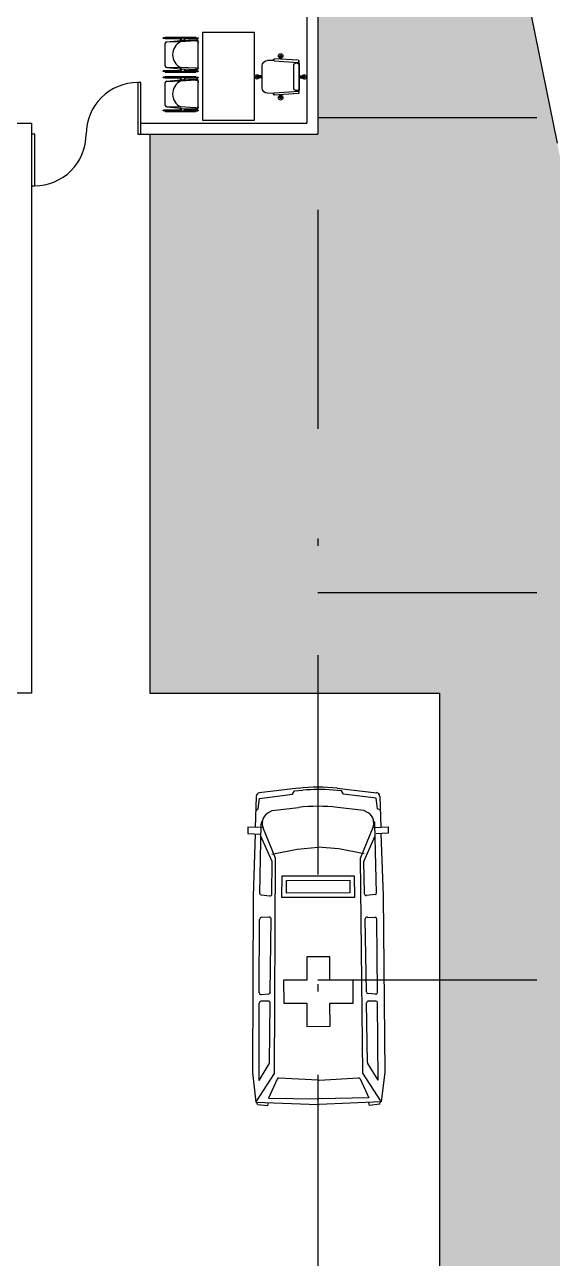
# Model space of a CAD drawing. Header units: millimetres. Extents: x -1615 to -538, y 177 to 397.
# Drawn here: x -750.99 to -743.76, y 257.47 to 274.35 of the extents above; entities that cross this region are included whole.
import ezdxf

# ---------------------------------------------------------------- set-up
doc = ezdxf.new("R2010")
doc.units = ezdxf.units.MM
doc.linetypes.add('DASHDOT', pattern=[1, 0.5, -0.25, 0, -0.25])
for name, color, linetype in [('7', 7, 'Continuous'), ('AUX', 8, 'Continuous'), ('CAJONES', 8, 'Continuous'), ('EJES', 4, 'DASHDOT'), ('MOB', 7, 'Continuous'), ('MUEBLES', 9, 'Continuous'), ('MUROS', 1, 'Continuous'), ('VENTANAS', 4, 'Continuous')]:
    doc.layers.add(name, color=color, linetype=linetype)

# ---------------------------------------------------------------- blocks, each defined once
blk = doc.blocks.new('HJSFLHSDGJHISDKGBGJKFAD')
at = {"layer": 'EJES', "color": 2, "ltscale": 6}
for p, q in [((1154.049, 285.731), (1154.049, 141.621)), ((1154.049, 195.493), (1166.645, 195.493)), ((1154.049, 188.993), (1166.645, 188.993)), ((1154.049, 183.69), (1166.645, 183.69))]:
    blk.add_line(p, q, dxfattribs=at)
blk = doc.blocks.new('SILLA-1')
for p, q in [((-0.269, 0.182), (-0.29, -0.118)), ((-0.1, 0.244), (-0.189, 0.252)), ((-0.108, 0.254), (-0.108, 0.256)), ((-0.093, 0.239), (0.228, 0.195)), ((0.23, 0.225), (-0.091, 0.269)), ((-0.024, 0.26), (-0.021, 0.302)), ((-0.021, 0.302), (0.009, 0.3)), ((-0.017, 0.259), (-0.014, 0.302)), ((-0.002, 0.256), (0.001, 0.301)), ((0.006, 0.255), (0.009, 0.3)), ((0.217, 0.183), (0.188, 0.185)), ((0.215, -0.18), (0.24, 0.174)), ((0.239, 0.204), (0.239, 0.214)), ((-0.346, 0.052), (-0.348, 0.022)), ((-0.28, 0.024), (-0.348, 0.029)), ((-0.28, 0.017), (-0.348, 0.022)), ((-0.279, 0.04), (-0.347, 0.044)), ((-0.278, 0.047), (-0.346, 0.052)), ((0.167, 0.167), (0.144, -0.162)), ((0.213, -0.167), (0.236, 0.162)), ((0.228, 0.005), (0.296, 0)), ((0.229, 0.012), (0.297, 0.007)), ((0.297, 0.007), (0.295, -0.022)), ((0.227, -0.01), (0.295, -0.015)), ((0.227, -0.018), (0.295, -0.022)), ((-0.131, -0.202), (-0.22, -0.198)), ((-0.14, -0.211), (-0.14, -0.214)), ((0.199, -0.228), (-0.125, -0.228)), ((-0.123, -0.199), (0.201, -0.199)), ((-0.058, -0.228), (-0.06, -0.271)), ((-0.06, -0.271), (-0.031, -0.273)), ((-0.05, -0.228), (-0.053, -0.272)), ((-0.035, -0.228), (-0.038, -0.273)), ((-0.027, -0.228), (-0.031, -0.273)), ((0.192, -0.186), (0.163, -0.184)), ((0.21, -0.209), (0.21, -0.219))]:
    blk.add_line(p, q)
for points in [[(-0.376, 0.054), (-0.378, 0.024)], [(-0.278, 0.047), (-0.28, 0.017)], [(0.229, 0.012), (0.227, -0.018)]]:
    blk.add_lwpolyline(points)
for centre, radius, start, end in [((-0.194, 0.177), 0.075, 86.0766, 176.0766), ((-0.092, 0.253), 0.016, 86.0766, 176.0766), ((-0.092, 0.255), 0.016, 176.0766, 266.0766), ((-0.006, 0.301), 0.03, 296.0766, 236.0766), ((-0.006, 0.301), 0.0102, 356.0766, 176.0766), ((0.187, 0.165), 0.02, 86.0766, 176.0766), ((0.216, 0.163), 0.02, 356.0766, 86.0766), ((0.218, 0.174), 0.0215, 359.1541, 79.6333), ((0.229, 0.205), 0.01, 266.0766, 356.0766), ((0.229, 0.215), 0.01, 356.0766, 86.0766), ((-0.347, 0.037), 0.03, 26.0766, 326.0766), ((-0.347, 0.037), 0.0102, 86.0766, 266.0766), ((0.296, -0.007), 0.03, 206.0766, 146.0766), ((0.296, -0.007), 0.0102, 266.0766, 86.0766), ((-0.215, -0.123), 0.075, 176.0766, 266.0766), ((0.164, -0.164), 0.02, 176.0766, 266.0766), ((0.193, -0.166), 0.02, 266.0766, 356.0766), ((-0.124, -0.215), 0.016, 86.0766, 176.0766), ((-0.124, -0.212), 0.016, 176.0766, 266.0766), ((-0.045, -0.272), 0.03, 116.0766, 56.0766), ((-0.045, -0.272), 0.0102, 176.0766, 356.0766), ((0.194, -0.177), 0.0215, 272.5199, 352.9991), ((0.2, -0.218), 0.01, 266.0766, 356.0766), ((0.2, -0.209), 0.01, 356.0766, 86.0766)]:
    blk.add_arc(centre, radius, start, end)
blk = doc.blocks.new('8140127')
at = {"layer": 'MOB'}
for p, q in [((-0.248, 0.462), (-0.248, 0.042)), ((-0.248, 0.462), (-0.238, 0.462)), ((-0.248, 0.462), (-0.238, 0.462)), ((-0.248, 0.462), (-0.238, 0.462)), ((-0.248, 0.462), (-0.238, 0.462)), ((-0.248, 0.462), (-0.238, 0.462)), ((-0.248, 0.042), (-0.248, 0.462)), ((-0.238, 0.479), (-0.238, 0.487)), ((-0.238, 0.479), (-0.238, 0.48)), ((-0.238, 0.462), (-0.238, 0.48)), ((-0.238, 0.262), (-0.238, 0.48)), ((-0.238, 0.462), (-0.238, 0.432)), ((-0.228, 0.483), (-0.228, 0.487)), ((-0.228, 0.48), (-0.228, 0.483)), ((-0.228, 0.48), (-0.228, 0.477)), ((-0.228, 0.262), (-0.228, 0.48)), ((-0.228, 0.48), (-0.228, 0.262)), ((-0.184, 0.443), (-0.203, 0.252)), ((-0.184, 0.443), (-0.184, 0.443)), ((-0.178, 0.456), (-0.183, 0.252)), ((-0.164, 0.462), (0.148, 0.462)), ((0.167, 0.252), (0.161, 0.456)), ((0.168, 0.443), (0.187, 0.252)), ((0.212, 0.479), (0.212, 0.487)), ((0.212, 0.462), (0.212, 0.479)), ((0.212, 0.462), (0.212, 0.262)), ((0.212, 0.279), (0.212, 0.462)), ((0.222, 0.479), (0.222, 0.487)), ((0.222, 0.273), (0.222, 0.487)), ((0.222, 0.479), (0.222, 0.262)), ((0.222, 0.462), (0.232, 0.462)), ((0.232, 0.462), (0.232, 0.042)), ((-0.238, 0.262), (-0.238, 0.185)), ((-0.238, 0.185), (-0.238, 0.024)), ((-0.228, 0.205), (-0.228, 0.205)), ((-0.228, 0.185), (-0.228, 0.023)), ((-0.228, 0.023), (-0.228, 0.185)), ((-0.218, 0.252), (-0.203, 0.252)), ((-0.218, 0.252), (-0.203, 0.252)), ((-0.204, 0.242), (-0.218, 0.242)), ((-0.205, 0.205), (-0.218, 0.205)), ((-0.205, 0.195), (-0.218, 0.195)), ((-0.204, 0.242), (-0.211, 0.034)), ((-0.204, 0.242), (-0.203, 0.252)), ((-0.195, 0.052), (-0.183, 0.252)), ((-0.183, 0.252), (-0.183, 0.252)), ((0.181, 0.045), (0.167, 0.252)), ((0.187, 0.252), (0.195, 0.034)), ((0.202, 0.252), (0.187, 0.252)), ((0.187, 0.252), (0.202, 0.252)), ((0.202, 0.242), (0.187, 0.242)), ((0.188, 0.205), (0.202, 0.205)), ((0.189, 0.195), (0.202, 0.195)), ((0.212, 0.262), (0.212, 0.279)), ((0.212, 0.185), (0.212, 0.024)), ((0.222, 0.252), (0.222, 0.273)), ((0.222, 0.265), (0.222, 0.168)), ((0.222, 0.242), (0.222, 0.265)), ((0.222, 0.252), (0.222, 0.242)), ((0.222, 0.242), (0.222, 0.205)), ((0.222, 0.185), (0.222, 0.024)), ((-0.248, 0.042), (-0.238, 0.042)), ((-0.248, 0.042), (-0.238, 0.042)), ((-0.248, 0.042), (-0.238, 0.042)), ((-0.248, 0.042), (-0.238, 0.042)), ((-0.248, 0.042), (-0.238, 0.042)), ((-0.238, 0.042), (-0.238, 0.072)), ((-0.238, 0.042), (-0.238, 0.023)), ((-0.238, 0.024), (-0.238, 0.017)), ((-0.238, 0.024), (-0.238, 0.023)), ((-0.228, 0.024), (-0.228, 0.017)), ((-0.228, 0.024), (-0.228, 0.023)), ((-0.195, 0.042), (-0.195, 0.052)), ((-0.195, 0.042), (-0.195, 0.032)), ((-0.183, 0.012), (-0.192, 0.012)), ((-0.183, 0.012), (-0.166, 0.012)), ((-0.175, 0.012), (0.161, 0.012)), ((-0.166, 0.012), (-0.166, 0.013)), ((0.167, 0.012), (0.156, 0.012)), ((0.167, 0.012), (0.175, 0.012)), ((0.181, 0.045), (0.181, 0.032)), ((0.212, 0.024), (0.212, 0.017)), ((0.222, 0.042), (0.232, 0.042)), ((0.222, 0.024), (0.222, 0.017))]:
    blk.add_line(p, q, dxfattribs=at)
for centre in [(-0.233, 0.487), (0.217, 0.487), (-0.233, 0.017), (0.217, 0.017)]:
    blk.add_circle(centre, 0.005, dxfattribs=at)
for centre, radius, start, end in [((-0.164, 0.442), 0.02, 90, 177.2737), ((-0.008, 0.168), 0.194, 25.6954, 154.3046), ((0.148, 0.442), 0.02, 2.7263, 90), ((-0.218, 0.262), 0.02, 180, 270), ((-0.218, 0.185), 0.02, 90, 180), ((-0.218, 0.262), 0.01, 180, 270), ((-0.218, 0.262), 0.01, 180, 270), ((-0.218, 0.185), 0.01, 90, 180), ((0.202, 0.262), 0.01, 270, 0), ((0.202, 0.262), 0.02, 270, 360), ((0.202, 0.185), 0.02, 0, 90), ((0.202, 0.185), 0.01, 360, 90), ((-0.192, 0.032), 0.02, 175.2364, 270), ((-0.175, 0.032), 0.02, 180, 270), ((0.161, 0.032), 0.02, 270, 0), ((0.175, 0.032), 0.02, 270, 4.7636)]:
    blk.add_arc(centre, radius, start, end, dxfattribs=at)
blk = doc.blocks.new('COMBI')
for p, q in [((0.161, 0.881), (0.609, 0.895)), ((0.364, 0.892), (0.343, 0.851)), ((0.605, 1.001), (0.695, 1.004)), ((0.612, 0.791), (0.605, 1.001)), ((0.695, 1.004), (0.705, 0.829)), ((0.701, 0.898), (1.599, 0.926)), ((1.599, 0.926), (4.139, 0.946)), ((4.139, 0.946), (4.568, 0.894)), ((4.561, 0.891), (4.155, 0.627)), ((4.568, 0.894), (4.603, -0.004)), ((0.046, 0.27), (0.112, 0.836)), ((0.19, 0.831), (0.131, 0.357)), ((0.343, 0.851), (0.19, 0.831)), ((0.401, 0.714), (0.366, 0.651)), ((0.524, 0.793), (0.508, 0.79)), ((1.556, 0.834), (0.56, 0.811)), ((1.053, 0.603), (0.607, 0.784)), ((1.102, 0.652), (0.736, 0.815)), ((1.581, 0.811), (1.594, 0.685)), ((1.903, 0.696), (1.908, 0.812)), ((2.991, 0.842), (1.933, 0.836)), ((3.017, 0.815), (3.007, 0.707)), ((3.112, 0.712), (3.113, 0.818)), ((4.254, 0.85), (3.139, 0.843)), ((4.254, 0.85), (4.014, 0.702)), ((4.235, 0.588), (4.508, 0.714)), ((4.508, 0.714), (4.522, -0.007)), ((4.601, 0.875), (4.57, 0.88)), ((4.617, 0.724), (4.575, 0.715)), ((4.601, 0.875), (4.617, 0.724)), ((0.366, 0.651), (0.322, 0.272)), ((0.993, 0.657), (0.922, 0.29)), ((4.155, 0.627), (1.053, 0.603)), ((1.569, 0.657), (1.102, 0.652)), ((2.982, 0.684), (1.928, 0.669)), ((4.001, 0.698), (3.138, 0.686)), ((4.252, -0.001), (4.221, 0.564)), ((0.131, 0.357), (0.084, 0.329)), ((0.084, 0.329), (0.073, 0.206)), ((0.922, 0.29), (0.895, -0.014)), ((0.922, -0.309), (0.895, -0.006)), ((4.252, -0.018), (4.221, -0.583)), ((4.508, -0.733), (4.522, -0.013)), ((4.568, -0.914), (4.603, -0.016)), ((0.046, -0.29), (0.112, -0.855)), ((0.084, -0.349), (0.073, -0.226)), ((0.131, -0.376), (0.084, -0.349)), ((0.366, -0.67), (0.322, -0.292)), ((0.993, -0.676), (0.922, -0.309)), ((0.19, -0.85), (0.131, -0.376)), ((0.401, -0.733), (0.366, -0.67)), ((1.053, -0.623), (0.607, -0.803)), ((1.102, -0.671), (0.736, -0.834)), ((4.155, -0.646), (1.053, -0.623)), ((1.569, -0.677), (1.102, -0.671)), ((1.581, -0.83), (1.594, -0.705)), ((2.982, -0.703), (1.928, -0.688)), ((4.001, -0.717), (3.138, -0.705)), ((4.561, -0.91), (4.155, -0.646)), ((4.235, -0.607), (4.508, -0.733)), ((0.343, -0.871), (0.19, -0.85)), ((0.364, -0.911), (0.343, -0.871)), ((0.524, -0.812), (0.508, -0.81)), ((1.556, -0.853), (0.56, -0.83)), ((0.612, -0.81), (0.605, -1.02)), ((0.695, -1.023), (0.705, -0.848)), ((1.903, -0.715), (1.908, -0.831)), ((2.991, -0.862), (1.933, -0.855)), ((3.017, -0.834), (3.007, -0.726)), ((3.112, -0.731), (3.113, -0.838)), ((4.254, -0.869), (3.139, -0.863)), ((4.254, -0.869), (4.014, -0.721)), ((4.617, -0.743), (4.575, -0.734)), ((4.601, -0.894), (4.617, -0.743)), ((0.161, -0.9), (0.609, -0.914)), ((0.605, -1.02), (0.695, -1.023)), ((0.701, -0.917), (1.599, -0.946)), ((1.599, -0.946), (4.139, -0.965)), ((4.139, -0.965), (4.568, -0.914)), ((4.601, -0.894), (4.57, -0.9))]:
    blk.add_line(p, q)
for centre, radius, start, end in [((0.162, 0.83), 0.0508, 91.8164, 173.4043), ((0.534, 0.64), 0.152, 99.8923, 151.0161), ((0.55, 0.643), 0.152, 67.9422, 99.8923), ((0.562, 0.735), 0.0762, 91.328, 118.506), ((1.556, 0.808), 0.0254, 6.0612, 90.3434), ((1.933, 0.811), 0.0254, 90.3434, 177.5285), ((2.992, 0.817), 0.0254, 354.6952, 90.3434), ((3.138, 0.711), 0.0254, 179.4021, 270.8029), ((3.139, 0.818), 0.0254, 90.3434, 179.4021), ((1.569, 0.683), 0.0254, 270.6505, 6.0612), ((1.928, 0.694), 0.0254, 177.5285, 270.8029), ((2.981, 0.709), 0.0254, 270.8029, 354.6952), ((4, 0.723), 0.0254, 270.8029, 301.6421), ((4.246, 0.565), 0.0254, 114.8035, 183.2131), ((2.469, -0.01), 2.438, 173.4043, 186.5957), ((2.502, -0.01), 2.438, 174.9171, 185.0829), ((2.744, -0.01), 2.438, 173.3562, 186.6438), ((4.1, -0.01), 0.152, 356.7869, 3.2131), ((4.37, -0.01), 0.152, 358.8622, 1.1378), ((4.451, -0.01), 0.152, 357.7943, 2.2057), ((1.569, -0.702), 0.0254, 353.9388, 89.3495), ((1.928, -0.714), 0.0254, 89.1971, 182.4715), ((2.981, -0.728), 0.0254, 5.3048, 89.1971), ((3.138, -0.731), 0.0254, 89.1971, 180.5979), ((4.246, -0.584), 0.0254, 176.7869, 245.1965), ((0.162, -0.849), 0.0508, 186.5957, 268.1836), ((0.534, -0.659), 0.152, 208.9839, 260.1077), ((0.55, -0.662), 0.152, 260.1077, 292.0578), ((0.562, -0.754), 0.0762, 241.494, 268.672), ((1.556, -0.828), 0.0254, 269.6566, 353.9388), ((1.933, -0.83), 0.0254, 182.4715, 269.6566), ((2.992, -0.836), 0.0254, 269.6566, 5.3048), ((3.139, -0.837), 0.0254, 180.5979, 269.6566), ((4, -0.743), 0.0254, 58.3579, 89.1971)]:
    blk.add_arc(centre, radius, start, end)
blk = doc.blocks.new('ambu')
at = {"color": 7}
for points in [[(-0.513, -1.206), (-0.724, -1.416), (-1.422, -0.712), (-1.21, -0.503)], [(-0.6, -1.206), (-0.724, -1.328), (-1.334, -0.713), (-1.211, -0.59)]]:
    blk.add_lwpolyline(points, close=True, dxfattribs=at)
at = {"color": 1}
blk.add_lwpolyline([(-1.766, -2.42), (-1.541, -2.197), (-1.764, -1.972), (-1.539, -1.749), (-1.762, -1.524), (-1.987, -1.747), (-2.21, -1.522), (-2.434, -1.745), (-2.212, -1.97), (-2.436, -2.193), (-2.213, -2.418), (-1.989, -2.195)], close=True, dxfattribs=at)
at = {"color": 7, "xscale": 0.950040089999887, "yscale": 0.9500400899999022, "zscale": 0.9500400899999422, "rotation": 224.7616360423274}
blk.add_blockref('COMBI', (0.027, 0.014), dxfattribs=at)

msp = doc.modelspace()

# ---------------------------------------------------------------- hatches: boundary and pattern name
at = {"layer": 'MOB'}
h = msp.add_hatch(dxfattribs=at)
h.set_pattern_fill('AR-SAND', color=3, scale=0.03, style=0)
h.set_pattern_definition([(37.5, (-1402.8785, 253.7085), (-0.048001, 1.4682397), [0, -1.15824, 0, -1.2954, 0, -1.23825]), (7.5, (-1402.8785, 253.7085), (1.34857, 2.1504753), [0, -0.62484, 0, -1.04394, 0, -0.40005]), (327.5, (-1403.8158, 253.7085), (2.372977, 0.0043116), [0, -0.381, 0, -1.3716, 0, -1.7907]), (317.5, (-1403.8158, 253.7085), (2.2906694, 0.668788), [0, -0.1905, 0, -0.89916, 0, -1.0287])])
h.paths.add_polyline_path([(-758.837, 347.215), (-812.758, 335.518), (-812.758, 334.673), (-803.9, 334.673), (-803.9, 329.947), (-799.313, 325.307), (-782.89, 325.307), (-782.89, 328.837), (-770.72, 328.837), (-770.72, 325.456), (-758.098, 325.456), (-758.098, 303.87), (-760.597, 303.87), (-760.597, 297.006), (-760.508, 297.006), (-760.508, 296.905), (-758.397, 296.905), (-758.397, 296.975), (-757.997, 296.975), (-757.997, 296.575), (-758.097, 296.575), (-758.097, 283.471), (-757.975, 283.471), (-757.975, 283.071), (-758.375, 283.071), (-758.375, 283.155), (-760.375, 283.155), (-760.375, 283.044), (-760.597, 283.044), (-760.597, 279.854), (-760.455, 279.854), (-760.455, 279.705), (-746.972, 279.705), (-746.972, 272.855), (-749.274, 272.855), (-749.274, 265.205), (-745.307, 265.205), (-745.307, 253.28), (-736.306, 250.855), (-741.501, 261.951)])
h.paths.add_polyline_path([(-804.753, 325.526), (-813.904, 325.526), (-813.904, 323.04), (-804.753, 323.04, 1)])
h.paths.add_polyline_path([(-793.647, 300.355), (-811.904, 300.355, 0.414214), (-813.754, 298.505), (-813.754, 296.366, 0.414214), (-811.904, 294.516), (-809.75, 294.516), (-812.618, 297.384), (-810.638, 299.364), (-808.978, 297.704), (-806.998, 299.684), (-805.338, 298.024), (-803.678, 299.684), (-798.51, 294.516), (-796.147, 294.516), (-796.147, 296.613), (-796.208, 296.613), (-796.208, 297.013), (-795.808, 297.013), (-795.808, 296.905), (-793.688, 296.905), (-793.688, 297.074), (-793.647, 297.074)])
h.paths.add_polyline_path([(-803.388, 289.162), (-812.035, 289.162, 1), (-812.035, 285.962), (-803.388, 285.962, 1)])
h.paths.add_polyline_path([(-799.655, 280.258, 0.414214), (-800.005, 280.608), (-808.772, 280.608), (-808.772, 279.83), (-808.372, 279.83), (-808.372, 279.73), (-805.772, 279.73), (-805.772, 279.83), (-805.372, 279.83), (-805.372, 279.73), (-802.772, 279.73), (-802.772, 279.83), (-802.372, 279.83), (-802.372, 279.73), (-799.772, 279.73), (-799.772, 279.83), (-799.655, 279.83)], flags=17)
h.paths.add_polyline_path([(-808.722, 254.706), (-812.247, 254.706), (-812.247, 274.904), (-810.647, 274.904), (-810.647, 280.608), (-810.904, 280.608, 0.414214), (-813.754, 277.758), (-813.754, 253.219, 0.315329), (-806.85, 243.36), (-785.107, 237.258, 0.496821), (-778.947, 241.928), (-778.947, 245.98), (-808.722, 245.98)])
h.paths.add_polyline_path([(-753.647, 257.705), (-763.747, 257.705), (-763.747, 261.081), (-765.147, 261.081), (-765.147, 257.78, -1), (-770.297, 257.78), (-770.297, 261.081), (-772.147, 261.08), (-772.147, 257.774, 0.413999), (-767.725, 253.355), (-753.647, 253.355)], flags=17)
h.paths.add_polyline_path([(-754.727, 229.822, 0.978274), (-755.051, 228.667), (-737.051, 223.615), (-736.65, 225.175)])
h = msp.add_hatch(dxfattribs=at)
h.set_pattern_fill('GRASS', color=3, scale=0.05, style=0)
h.set_pattern_definition([(90, (-1505.3727, 255.352), (-0.898025, 0.898025), [0.238125, -1.557925]), (45, (-1505.3727, 255.352), (-0.8980256, 0.8980256), [0.238125, -1.031875]), (135, (-1505.3727, 255.352), (-0.8980256, -0.8980256), [0.238125, -1.031875])])
h.paths.add_polyline_path([(-758.837, 347.215), (-812.758, 335.518), (-812.758, 334.673), (-803.9, 334.673), (-803.9, 329.947), (-799.313, 325.307), (-782.89, 325.307), (-782.89, 328.837), (-770.72, 328.837), (-770.72, 325.456), (-758.098, 325.456), (-758.098, 303.87), (-760.597, 303.87), (-760.597, 297.006), (-760.508, 297.006), (-760.508, 296.905), (-758.397, 296.905), (-758.397, 296.975), (-757.997, 296.975), (-757.997, 296.575), (-758.097, 296.575), (-758.097, 283.471), (-757.975, 283.471), (-757.975, 283.071), (-758.375, 283.071), (-758.375, 283.155), (-760.375, 283.155), (-760.375, 283.044), (-760.597, 283.044), (-760.597, 279.854), (-760.455, 279.854), (-760.455, 279.705), (-746.972, 279.705), (-746.972, 272.855), (-749.274, 272.855), (-749.274, 265.205), (-745.307, 265.205), (-745.307, 253.28), (-736.306, 250.855), (-741.501, 261.951)])
h.paths.add_polyline_path([(-804.753, 325.526), (-813.904, 325.526), (-813.904, 323.04), (-804.753, 323.04, 1)])
h.paths.add_polyline_path([(-793.647, 300.355), (-811.904, 300.355, 0.414214), (-813.754, 298.505), (-813.754, 296.366, 0.414214), (-811.904, 294.516), (-809.75, 294.516), (-812.618, 297.384), (-810.638, 299.364), (-808.978, 297.704), (-806.998, 299.684), (-805.338, 298.024), (-803.678, 299.684), (-798.51, 294.516), (-796.147, 294.516), (-796.147, 296.613), (-796.208, 296.613), (-796.208, 297.013), (-795.808, 297.013), (-795.808, 296.905), (-793.688, 296.905), (-793.688, 297.074), (-793.647, 297.074)])
h.paths.add_polyline_path([(-803.388, 289.162), (-812.035, 289.162, 1), (-812.035, 285.962), (-803.388, 285.962, 1)])
h.paths.add_polyline_path([(-799.655, 280.258, 0.414214), (-800.005, 280.608), (-808.772, 280.608), (-808.772, 279.83), (-808.372, 279.83), (-808.372, 279.73), (-805.772, 279.73), (-805.772, 279.83), (-805.372, 279.83), (-805.372, 279.73), (-802.772, 279.73), (-802.772, 279.83), (-802.372, 279.83), (-802.372, 279.73), (-799.772, 279.73), (-799.772, 279.83), (-799.655, 279.83)], flags=17)
h.paths.add_polyline_path([(-808.722, 254.706), (-812.247, 254.706), (-812.247, 274.904), (-810.647, 274.904), (-810.647, 280.608), (-810.904, 280.608, 0.414214), (-813.754, 277.758), (-813.754, 253.219, 0.315329), (-806.85, 243.36), (-785.107, 237.258, 0.496821), (-778.947, 241.928), (-778.947, 245.98), (-808.722, 245.98)])
h.paths.add_polyline_path([(-753.647, 257.705), (-763.747, 257.705), (-763.747, 261.081), (-765.147, 261.081), (-765.147, 257.78, -1), (-770.297, 257.78), (-770.297, 261.081), (-772.147, 261.08), (-772.147, 257.774, 0.413999), (-767.725, 253.355), (-753.647, 253.355)], flags=17)
h.paths.add_polyline_path([(-754.727, 229.822, 0.978274), (-755.051, 228.667), (-737.051, 223.615), (-736.65, 225.175)])

# ---------------------------------------------------------------- linework, layer by layer
at = {"layer": '7', "color": 7}
msp.add_line((-745.686, 282.532), (-743.694, 272.731), dxfattribs=at)
at = {"layer": 'CAJONES'}
for p, q in [((-749.274, 272.855), (-749.274, 265.205)), ((-749.274, 265.205), (-745.307, 265.205)), ((-745.307, 265.205), (-745.307, 253.169))]:
    msp.add_line(p, q, dxfattribs=at)
at = {"layer": 'MOB'}
msp.add_lwpolyline([(-747.841, 273.045), (-747.841, 274.245), (-748.552, 274.245), (-748.552, 273.045)], close=True, dxfattribs=at)
at = {"layer": 'MUEBLES'}
for points in [[(-749.441, 273.561), (-749.441, 272.855), (-749.397, 272.855), (-749.397, 273.561), (-749.441, 273.561, 0.414214), (-750.147, 272.855, 0.414214)], [(-750.853, 272.149), (-750.853, 272.855), (-750.897, 272.855), (-750.897, 272.149), (-750.853, 272.149, 0.414214), (-750.147, 272.855, 0.414214)]]:
    msp.add_lwpolyline(points, format="xyb", dxfattribs=at)
at = {"layer": 'MUROS'}
for p, q in [((-746.972, 279.305), (-746.972, 272.855)), ((-747.122, 275.212), (-747.122, 273.005)), ((-758.172, 273.005), (-750.897, 273.005)), ((-750.897, 273.005), (-750.897, 265.205)), ((-749.397, 273.005), (-747.122, 273.005)), ((-746.972, 273.005), (-746.972, 272.855)), ((-749.397, 272.855), (-746.972, 272.855)), ((-746.972, 265.355), (-746.972, 264.955)), ((-750.897, 265.205), (-753.647, 265.205)), ((-746.972, 259.98), (-746.972, 259.58)), ((-746.972, 258.105), (-746.972, 257.705))]:
    msp.add_line(p, q, dxfattribs=at)
at = {"layer": 'VENTANAS'}
msp.add_line((-746.972, 259.58), (-746.972, 258.105), dxfattribs=at)

# ---------------------------------------------------------------- block references
msp.add_blockref('HJSFLHSDGJHISDKGBGJKFAD', (-1901.02, 77.59))
at = {"color": 0, "rotation": 45.3735485144323}
msp.add_blockref('ambu', (-746.972, 263.916), dxfattribs=at)
at = {"layer": 'AUX', "rotation": 89.99509761120535}
for p in [(-748.601, 273.951), (-748.601, 273.412)]:
    msp.add_blockref('8140127', p, dxfattribs=at)
at = {"layer": 'MOB', "linetype": 'Continuous', "xscale": -1, "rotation": 176.0717026909478}
msp.add_blockref('SILLA-1', (-747.456, 273.652), dxfattribs=at)

doc.saveas('drawing.dxf')
